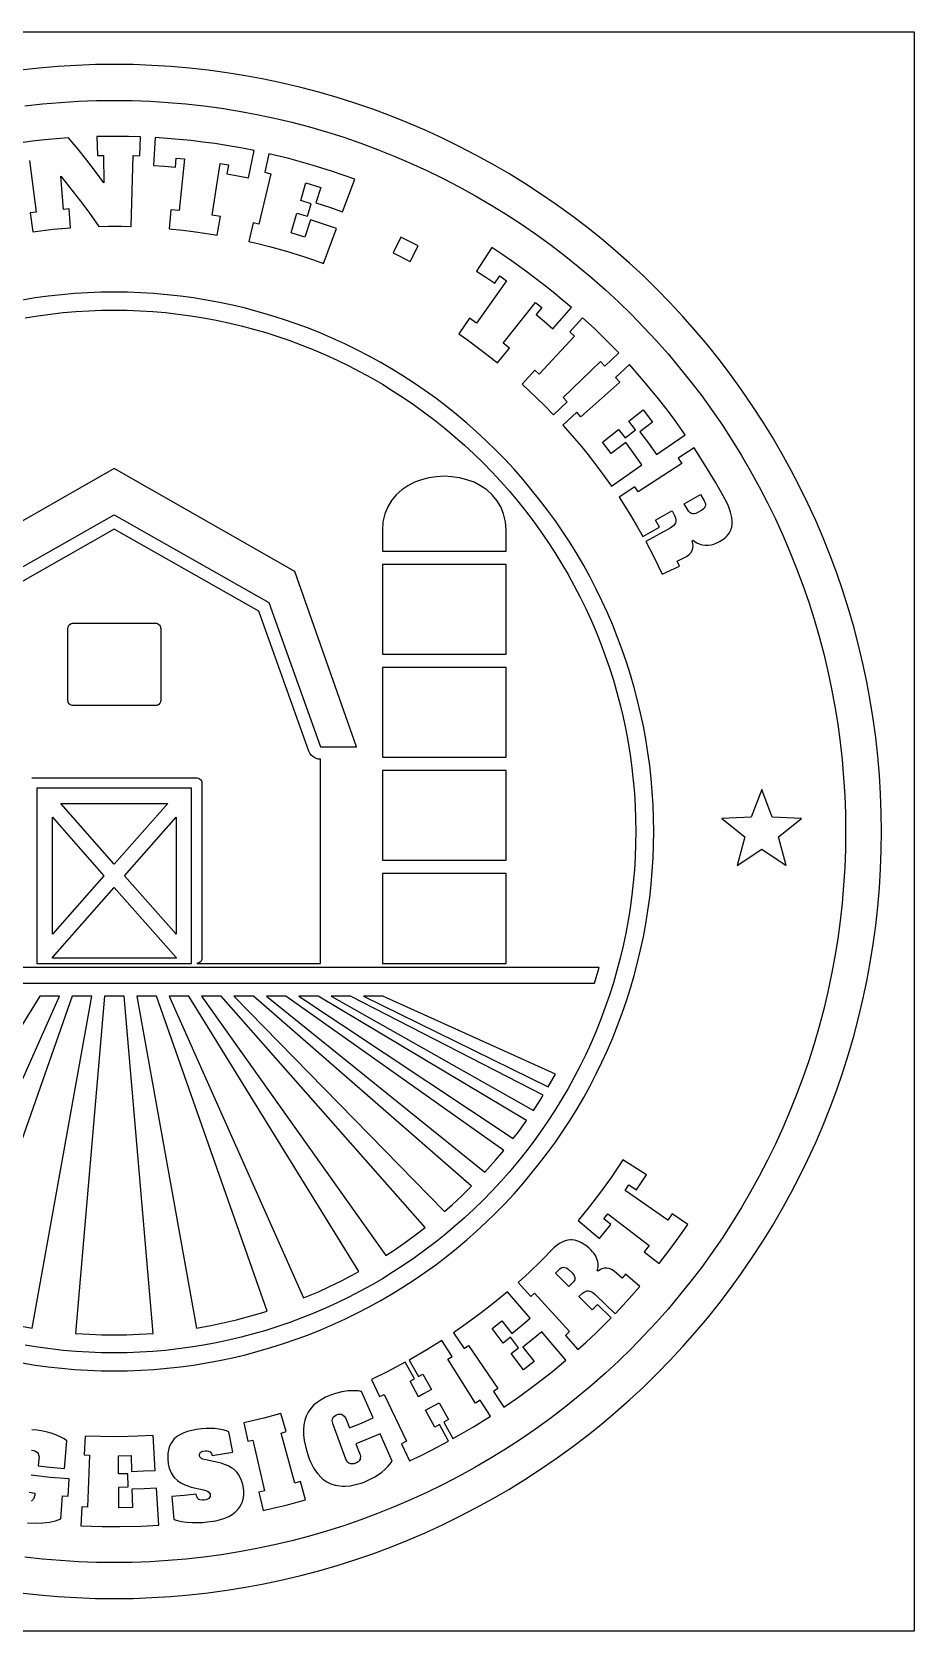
# Model space of a CAD drawing. Header units: millimetres. Extents: x 0 to 272, y 0 to 272.
# Drawn here: x 122.1 to 271.5, y 0.5 to 271.5 of the extents above; entities that cross this region are included whole.
import ezdxf

# ---------------------------------------------------------------- set-up
doc = ezdxf.new("R2010")
doc.units = ezdxf.units.MM

msp = doc.modelspace()

# ---------------------------------------------------------------- linework, layer by layer
at = {"layer": 'ENTGITTERRAHMEN'}
msp.add_lwpolyline([(0.5, 271.5), (271.5, 271.5), (271.5, 0.5), (0.5, 0.5)], close=True, dxfattribs=at)
at = {"layer": 'MOTIV'}
for points in [[(120.087, 6.978), (123.258, 6.626), (126.437, 6.352), (129.621, 6.157), (132.81, 6.039), (136, 6), (139.19, 6.039), (142.379, 6.157), (145.563, 6.352), (148.742, 6.626), (151.913, 6.978), (155.075, 7.407), (158.225, 7.914), (161.362, 8.498), (164.483, 9.159), (167.587, 9.896), (170.673, 10.709), (173.737, 11.598), (176.779, 12.561), (179.796, 13.599), (182.786, 14.711), (185.749, 15.896), (188.681, 17.153), (191.582, 18.481), (194.449, 19.881), (197.282, 21.35), (200.077, 22.889), (202.833, 24.495), (205.55, 26.169), (208.224, 27.909), (210.855, 29.714), (213.441, 31.583), (215.98, 33.515), (218.471, 35.509), (220.912, 37.563), (223.303, 39.676), (225.64, 41.848), (227.924, 44.076), (230.152, 46.36), (232.324, 48.697), (234.437, 51.088), (236.491, 53.529), (238.485, 56.02), (240.417, 58.559), (242.286, 61.145), (244.091, 63.776), (245.831, 66.45), (247.505, 69.167), (249.111, 71.923), (250.65, 74.718), (252.119, 77.551), (253.519, 80.418), (254.847, 83.319), (256.104, 86.251), (257.289, 89.214), (258.401, 92.204), (259.439, 95.221), (260.402, 98.263), (261.291, 101.327), (262.104, 104.413), (262.841, 107.517), (263.502, 110.638), (264.086, 113.775), (264.593, 116.925), (265.022, 120.087), (265.374, 123.258), (265.648, 126.437), (265.843, 129.621), (265.961, 132.81), (266, 136), (265.961, 139.19), (265.843, 142.379), (265.648, 145.563), (265.374, 148.742), (265.022, 151.913), (264.593, 155.075), (264.086, 158.225), (263.502, 161.362), (262.841, 164.483), (262.104, 167.587), (261.291, 170.673), (260.402, 173.737), (259.439, 176.779), (258.401, 179.796), (257.289, 182.786), (256.104, 185.749), (254.847, 188.681), (253.519, 191.582), (252.119, 194.449), (250.65, 197.282), (249.111, 200.077), (247.505, 202.833), (245.831, 205.55), (244.091, 208.224), (242.286, 210.855), (240.417, 213.441), (238.485, 215.98), (236.491, 218.471), (234.437, 220.912), (232.324, 223.303), (230.152, 225.64), (227.924, 227.924), (225.64, 230.152), (223.303, 232.324), (220.912, 234.437), (218.471, 236.491), (215.98, 238.485), (213.441, 240.417), (210.855, 242.286), (208.224, 244.091), (205.55, 245.831), (202.833, 247.505), (200.077, 249.111), (197.282, 250.65), (194.449, 252.119), (191.582, 253.519), (188.681, 254.847), (185.749, 256.104), (182.786, 257.289), (179.796, 258.401), (176.779, 259.439), (173.737, 260.402), (170.673, 261.291), (167.587, 262.104), (164.483, 262.841), (161.362, 263.502), (158.225, 264.086), (155.075, 264.593), (151.913, 265.022), (148.742, 265.374), (145.563, 265.648), (142.379, 265.843), (139.19, 265.961), (136, 266), (132.81, 265.961), (129.621, 265.843), (126.437, 265.648), (123.258, 265.374), (120.087, 265.022)], [(120.833, 258.974), (123.855, 259.31), (126.885, 259.571), (129.92, 259.757), (132.959, 259.869), (136, 259.906), (139.041, 259.869), (142.08, 259.757), (145.115, 259.571), (148.145, 259.31), (151.167, 258.974), (154.181, 258.565), (157.183, 258.082), (160.173, 257.525), (163.148, 256.896), (166.107, 256.193), (169.047, 255.418), (171.968, 254.571), (174.867, 253.652), (177.743, 252.663), (180.593, 251.604), (183.417, 250.474), (186.212, 249.276), (188.977, 248.01), (191.71, 246.676), (194.409, 245.276), (197.073, 243.809), (199.701, 242.278), (202.29, 240.683), (204.839, 239.024), (207.346, 237.304), (209.811, 235.522), (212.231, 233.681), (214.605, 231.781), (216.932, 229.823), (219.21, 227.808), (221.438, 225.739), (223.615, 223.615), (225.739, 221.438), (227.808, 219.21), (229.823, 216.932), (231.781, 214.605), (233.681, 212.231), (235.522, 209.811), (237.304, 207.346), (239.024, 204.839), (240.683, 202.29), (242.278, 199.701), (243.809, 197.073), (245.276, 194.409), (246.676, 191.71), (248.01, 188.977), (249.276, 186.212), (250.474, 183.417), (251.604, 180.593), (252.663, 177.743), (253.652, 174.867), (254.571, 171.968), (255.418, 169.047), (256.193, 166.107), (256.896, 163.148), (257.525, 160.173), (258.082, 157.183), (258.565, 154.181), (258.974, 151.167), (259.31, 148.145), (259.571, 145.115), (259.757, 142.08), (259.869, 139.041), (259.906, 136), (259.869, 132.959), (259.757, 129.92), (259.571, 126.885), (259.31, 123.855), (258.974, 120.833), (258.565, 117.819), (258.082, 114.817), (257.525, 111.827), (256.896, 108.852), (256.193, 105.893), (255.418, 102.953), (254.571, 100.032), (253.652, 97.133), (252.663, 94.257), (251.604, 91.407), (250.474, 88.583), (249.276, 85.788), (248.01, 83.023), (246.676, 80.29), (245.276, 77.591), (243.809, 74.927), (242.278, 72.299), (240.683, 69.71), (239.024, 67.161), (237.304, 64.654), (235.522, 62.189), (233.681, 59.769), (231.781, 57.395), (229.823, 55.068), (227.808, 52.79), (225.739, 50.562), (223.615, 48.385), (221.438, 46.261), (219.21, 44.192), (216.932, 42.177), (214.605, 40.219), (212.231, 38.319), (209.811, 36.478), (207.346, 34.696), (204.839, 32.976), (202.29, 31.317), (199.701, 29.722), (197.073, 28.191), (194.409, 26.724), (191.71, 25.324), (188.977, 23.99), (186.212, 22.724), (183.417, 21.526), (180.593, 20.396), (177.743, 19.337), (174.867, 18.348), (171.968, 17.429), (169.047, 16.582), (166.107, 15.807), (163.148, 15.104), (160.173, 14.475), (157.183, 13.918), (154.181, 13.435), (151.167, 13.026), (148.145, 12.69), (145.115, 12.429), (142.08, 12.243), (139.041, 12.131), (136, 12.094), (132.959, 12.131), (129.92, 12.243), (126.885, 12.429), (123.855, 12.69), (120.833, 13.026)], [(121.654, 249.7), (122.757, 240.957), (121.756, 240.826), (122.188, 237.644), (125.667, 238.056), (128.575, 238.309), (128.343, 241.512), (127.376, 241.437), (126.918, 247.039), (128.435, 245.185), (130.264, 242.84), (131.673, 240.942), (133.367, 238.544), (135.017, 238.573), (137.218, 238.571), (138.868, 238.538), (139.204, 250.556), (140.298, 250.521), (140.418, 253.73), (138.407, 253.788), (136.396, 253.812), (133.043, 253.775), (133.124, 250.565), (134.173, 250.587), (134.247, 245.946), (132.812, 247.878), (131.327, 249.791), (129.794, 251.683), (128.213, 253.555), (126.189, 253.403), (124.168, 253.217), (122.15, 252.996), (120.137, 252.74)], [(120.373, 45.939), (122.588, 45.583), (124.811, 45.281), (127.041, 45.034), (129.276, 44.841), (131.515, 44.704), (133.757, 44.621), (136, 44.594), (138.243, 44.621), (140.485, 44.704), (142.724, 44.841), (144.959, 45.034), (147.189, 45.281), (149.412, 45.583), (151.627, 45.939), (153.832, 46.35), (156.027, 46.815), (158.21, 47.333), (160.379, 47.905), (162.534, 48.53), (164.672, 49.207), (166.794, 49.937), (168.897, 50.719), (170.98, 51.552), (173.042, 52.436), (175.081, 53.37), (177.097, 54.354), (179.089, 55.387), (181.054, 56.469), (182.992, 57.598), (184.902, 58.775), (186.783, 59.998), (188.632, 61.268), (190.451, 62.582), (192.236, 63.94), (193.988, 65.342), (195.704, 66.786), (197.385, 68.272), (199.028, 69.799), (200.634, 71.366), (202.201, 72.972), (203.728, 74.615), (205.214, 76.296), (206.658, 78.012), (208.06, 79.764), (209.418, 81.549), (210.732, 83.368), (212.002, 85.217), (213.225, 87.098), (214.402, 89.008), (215.531, 90.946), (216.613, 92.911), (217.646, 94.903), (218.63, 96.919), (219.564, 98.958), (220.448, 101.02), (221.281, 103.103), (222.063, 105.206), (222.793, 107.328), (223.47, 109.466), (224.095, 111.621), (224.667, 113.79), (225.185, 115.973), (225.65, 118.168), (226.061, 120.373), (226.417, 122.588), (226.719, 124.811), (226.966, 127.041), (227.159, 129.276), (227.296, 131.515), (227.379, 133.757), (227.406, 136), (227.379, 138.243), (227.296, 140.485), (227.159, 142.724), (226.966, 144.959), (226.719, 147.189), (226.417, 149.412), (226.061, 151.627), (225.65, 153.832), (225.185, 156.027), (224.667, 158.21), (224.095, 160.379), (223.47, 162.534), (222.793, 164.672), (222.063, 166.794), (221.281, 168.897), (220.448, 170.98), (219.564, 173.042), (218.63, 175.081), (217.646, 177.097), (216.613, 179.089), (215.531, 181.054), (214.402, 182.992), (213.225, 184.902), (212.002, 186.783), (210.732, 188.632), (209.418, 190.451), (208.06, 192.236), (206.658, 193.988), (205.214, 195.704), (203.728, 197.385), (202.201, 199.028), (200.634, 200.634), (199.028, 202.201), (197.385, 203.728), (195.704, 205.214), (193.988, 206.658), (192.236, 208.06), (190.451, 209.418), (188.632, 210.732), (186.783, 212.002), (184.902, 213.225), (182.992, 214.402), (181.054, 215.531), (179.089, 216.613), (177.097, 217.646), (175.081, 218.63), (173.042, 219.564), (170.98, 220.448), (168.897, 221.281), (166.794, 222.063), (164.672, 222.793), (162.534, 223.47), (160.379, 224.095), (158.21, 224.667), (156.027, 225.185), (153.832, 225.65), (151.627, 226.061), (149.412, 226.417), (147.189, 226.719), (144.959, 226.966), (142.724, 227.159), (140.485, 227.296), (138.243, 227.379), (136, 227.406), (133.757, 227.379), (131.515, 227.296), (129.276, 227.159), (127.041, 226.966), (124.811, 226.719), (122.588, 226.417), (120.373, 226.061)], [(120.894, 223.059), (123.035, 223.403), (125.184, 223.695), (127.339, 223.934), (129.5, 224.12), (131.664, 224.253), (133.832, 224.333), (136, 224.359), (138.168, 224.333), (140.336, 224.253), (142.5, 224.12), (144.661, 223.934), (146.816, 223.695), (148.965, 223.403), (151.106, 223.059), (153.238, 222.662), (155.36, 222.212), (157.47, 221.711), (159.567, 221.159), (161.649, 220.555), (163.717, 219.9), (165.767, 219.194), (167.8, 218.439), (169.814, 217.633), (171.807, 216.779), (173.779, 215.876), (175.727, 214.925), (177.652, 213.926), (179.552, 212.88), (181.426, 211.788), (183.272, 210.651), (185.09, 209.468), (186.878, 208.241), (188.636, 206.971), (190.361, 205.658), (192.055, 204.303), (193.714, 202.907), (195.339, 201.47), (196.927, 199.994), (198.48, 198.48), (199.994, 196.927), (201.47, 195.339), (202.907, 193.714), (204.303, 192.055), (205.658, 190.361), (206.971, 188.636), (208.241, 186.878), (209.468, 185.09), (210.651, 183.272), (211.788, 181.426), (212.88, 179.552), (213.926, 177.652), (214.925, 175.727), (215.876, 173.779), (216.779, 171.807), (217.633, 169.814), (218.439, 167.8), (219.194, 165.767), (219.9, 163.717), (220.555, 161.649), (221.159, 159.567), (221.711, 157.47), (222.212, 155.36), (222.662, 153.238), (223.059, 151.106), (223.403, 148.965), (223.695, 146.816), (223.934, 144.661), (224.12, 142.5), (224.253, 140.336), (224.333, 138.168), (224.359, 136), (224.333, 133.832), (224.253, 131.664), (224.12, 129.5), (223.934, 127.339), (223.695, 125.184), (223.403, 123.035), (223.059, 120.894), (222.662, 118.762), (222.212, 116.64), (221.711, 114.53), (221.159, 112.433), (220.555, 110.351), (219.9, 108.283), (219.194, 106.233), (218.439, 104.2), (217.633, 102.186), (216.779, 100.193), (215.876, 98.221), (214.925, 96.273), (213.926, 94.348), (212.88, 92.448), (211.788, 90.574), (210.651, 88.728), (209.468, 86.91), (208.241, 85.122), (206.971, 83.364), (205.658, 81.639), (204.303, 79.945), (202.907, 78.286), (201.47, 76.661), (199.994, 75.073), (198.48, 73.52), (196.927, 72.006), (195.339, 70.53), (193.714, 69.093), (192.055, 67.697), (190.361, 66.342), (188.636, 65.029), (186.878, 63.759), (185.09, 62.532), (183.272, 61.349), (181.426, 60.212), (179.552, 59.12), (177.652, 58.074), (175.727, 57.075), (173.779, 56.124), (171.807, 55.221), (169.814, 54.367), (167.8, 53.561), (165.767, 52.806), (163.717, 52.1), (161.649, 51.445), (159.567, 50.841), (157.47, 50.289), (155.36, 49.788), (153.238, 49.338), (151.106, 48.941), (148.965, 48.597), (146.816, 48.305), (144.661, 48.066), (142.5, 47.88), (140.336, 47.747), (138.168, 47.667), (136, 47.641), (133.832, 47.667), (131.664, 47.747), (129.5, 47.88), (127.339, 48.066), (125.184, 48.305), (123.035, 48.597), (120.894, 48.941)], [(122.025, 145.1), (149.975, 145.1), (150.256, 145.054), (150.46, 144.953), (150.632, 144.802), (150.758, 144.613), (150.832, 144.397), (150.848, 144.227), (150.848, 114.53), (150.832, 114.359), (150.782, 114.195), (150.701, 114.044), (150.593, 113.912), (150.46, 113.803), (150.309, 113.723), (150.145, 113.673), (149.975, 113.656), (170.938, 113.656), (170.938, 148.244), (170.544, 148.282), (170.351, 148.328), (169.984, 148.474), (169.812, 148.572), (169.65, 148.686), (169.363, 148.957), (169.131, 149.277), (168.963, 149.636), (160.491, 173.358), (136, 187.236), (111.509, 173.358)], [(121.949, 31.14), (122.313, 31.092), (122.554, 31.022), (122.817, 30.884), (122.973, 30.748), (123.091, 30.582), (123.176, 30.379), (123.245, 29.957), (123.233, 29.542), (123.112, 28.513), (125.099, 28.294), (127.588, 28.071), (127.951, 32.736), (127.504, 33.045), (126.945, 33.349), (126.087, 33.727), (125.297, 34.014), (124.468, 34.25), (123.601, 34.432), (122.926, 34.535), (122.008, 34.619)], [(121.294, 18.841), (122.608, 18.771), (123.864, 18.821), (125.034, 18.976), (126.013, 19.193), (126.504, 19.348), (126.921, 19.52), (127.226, 23.424), (128.161, 23.355), (128.364, 26.266), (125.139, 26.538), (121.924, 26.905)], [(121.551, 24.011), (122.557, 23.886), (122.507, 23.527), (122.436, 23.23), (122.339, 22.979), (122.217, 22.773), (122.121, 22.662), (121.956, 22.531)]]:
    msp.add_lwpolyline(points, dxfattribs=at)
for points in [[(159.688, 251.407), (157.696, 251.797), (155.031, 252.265), (153.026, 252.576), (151.015, 252.852), (149, 253.093), (146.981, 253.3), (144.959, 253.471), (142.934, 253.608), (142.655, 248.878), (144.507, 248.753), (146.357, 248.598), (146.497, 250.119), (147.89, 249.983), (146.976, 241.219), (145.569, 241.356), (145.279, 238.158), (147.616, 237.918), (149.365, 237.704), (151.691, 237.371), (153.431, 237.086), (153.976, 240.251), (152.582, 240.482), (153.963, 249.185), (155.344, 248.957), (155.086, 247.451), (156.913, 247.123), (158.735, 246.765)], [(162.306, 235.148), (165.198, 234.335), (168.065, 233.438), (169.772, 232.859), (171.468, 232.251), (173.648, 238.167), (171.456, 238.949), (169.247, 239.683), (168.302, 236.737), (165.967, 237.456), (166.954, 240.799), (168.71, 240.264), (169.378, 242.394), (167.586, 242.94), (168.463, 245.907), (170.992, 245.128), (170.167, 242.555), (172.438, 241.8), (174.691, 240.997), (176.736, 246.546), (174.787, 247.245), (172.827, 247.909), (169.534, 248.939), (167.545, 249.511), (165.545, 250.048), (162.193, 250.864), (161.479, 247.733), (162.545, 247.485), (160.504, 238.913), (159.52, 239.142), (158.806, 236.011), (160.56, 235.595)], [(187.504, 235.253), (184.526, 236.743), (183.234, 234.061), (186.133, 232.611)], [(213.443, 224.783), (211.902, 226.104), (210.338, 227.398), (208.753, 228.665), (207.146, 229.904), (205.518, 231.116), (203.315, 232.687), (201.64, 233.833), (199.945, 234.949), (197.373, 230.969), (198.924, 229.948), (200.457, 228.903), (201.328, 230.158), (202.473, 229.353), (197.362, 222.175), (196.205, 222.987), (194.378, 220.346), (195.818, 219.331), (197.711, 217.939), (199.11, 216.867), (200.945, 215.4), (202.979, 217.886), (201.879, 218.773), (207.366, 225.668), (208.456, 224.789), (207.49, 223.606), (208.919, 222.421), (210.328, 221.212)], [(210.408, 206.61), (212.737, 208.82), (212.039, 209.549), (218.372, 215.676), (219.129, 214.886), (221.458, 217.096), (220.089, 218.516), (218.696, 219.912), (217.28, 221.284), (215.356, 223.077), (213.193, 220.703), (213.998, 219.963), (208.001, 213.507), (207.258, 214.19), (205.095, 211.817), (207.594, 209.462), (208.813, 208.253)], [(216.283, 199.851), (218.118, 197.473), (219.186, 196.02), (220.227, 194.549), (225.405, 198.148), (224.055, 200.045), (222.666, 201.913), (220.204, 200.04), (218.702, 201.968), (221.427, 204.142), (222.559, 202.697), (224.328, 204.059), (223.172, 205.534), (225.591, 207.463), (227.217, 205.375), (225.066, 203.739), (226.494, 201.819), (227.881, 199.87), (232.736, 203.245), (230.726, 206.049), (229.48, 207.702), (228.206, 209.333), (226.019, 212.002), (224.67, 213.572), (223.294, 215.118), (220.914, 212.961), (221.645, 212.147), (215.06, 206.292), (214.385, 207.044), (212.006, 204.887), (213.99, 202.632), (215.149, 201.251)], [(224.202, 194.411), (221.525, 192.637), (222.5, 191.137), (223.448, 189.62), (224.672, 187.571), (225.558, 186.017), (228.362, 187.583), (227.704, 188.742), (230.488, 190.343), (230.553, 190.229), (230.947, 189.422), (231.061, 189.093), (231.119, 188.804), (231.12, 188.535), (231.061, 188.285), (230.945, 188.053), (230.813, 187.885), (230.573, 187.666), (230.173, 187.399), (226.04, 185.143), (227.358, 182.648), (228.848, 179.607), (231.754, 180.972), (231.347, 181.83), (232.953, 182.613), (233.374, 182.905), (233.696, 183.24), (233.918, 183.619), (234.04, 184.042), (234.061, 184.508), (234.034, 184.757), (233.902, 185.286), (234.067, 185.393), (234.425, 185.094), (234.68, 184.93), (235.084, 184.734), (235.37, 184.638), (235.669, 184.569), (236.14, 184.517), (236.622, 184.526), (237.112, 184.595), (237.607, 184.724), (238.109, 184.916), (238.569, 185.141), (239.096, 185.46), (239.548, 185.812), (239.746, 186.001), (240.086, 186.403), (240.228, 186.616), (240.455, 187.069), (240.54, 187.308), (240.605, 187.555), (240.68, 188.075), (240.689, 188.626), (240.631, 189.21), (240.42, 190.142), (240.058, 191.141), (239.731, 191.843), (238.878, 193.41), (237.856, 195.204), (236.084, 198.153), (234.226, 201.049), (231.549, 199.276), (232.148, 198.361), (224.756, 193.566)], [(177.052, 150.341), (166.57, 180.037), (136, 197.506), (105.43, 180.037), (94.948, 150.341), (101.062, 150.341), (109.797, 174.797), (136, 189.645), (162.203, 174.797), (170.938, 150.341)], [(186.853, 195.177), (185.728, 194.604), (184.694, 193.903), (183.769, 193.075), (182.972, 192.12), (182.319, 191.037), (181.831, 189.827), (181.525, 188.49), (181.419, 187.025), (181.419, 183.531), (202.381, 183.531), (202.381, 187.025), (202.275, 188.49), (201.969, 189.827), (201.481, 191.037), (200.828, 192.12), (200.031, 193.075), (199.106, 193.903), (198.072, 194.604), (196.947, 195.177), (195.749, 195.623), (194.496, 195.941), (193.207, 196.132), (191.9, 196.196), (190.593, 196.132), (189.304, 195.941), (188.051, 195.623)], [(236.147, 191.254), (236.081, 191.011), (235.984, 190.842), (235.789, 190.633), (235.521, 190.442), (234.743, 190.017), (234.512, 189.917), (234.225, 189.847), (234.026, 189.84), (233.842, 189.874), (233.669, 189.946), (233.507, 190.056), (233.356, 190.205), (233.215, 190.391), (232.559, 191.534), (235.343, 193.135), (235.969, 192.03), (236.069, 191.802), (236.143, 191.517)], [(181.419, 181.26), (181.419, 166.062), (202.381, 166.062), (202.381, 181.26)], [(143.844, 158.031), (143.771, 157.815), (143.68, 157.67), (143.563, 157.545), (143.424, 157.445), (143.268, 157.374), (142.988, 157.328), (129.012, 157.328), (128.842, 157.345), (128.626, 157.418), (128.481, 157.509), (128.356, 157.626), (128.206, 157.867), (128.156, 158.031), (128.139, 158.202), (128.139, 170.43), (128.156, 170.6), (128.229, 170.816), (128.32, 170.961), (128.437, 171.086), (128.678, 171.237), (128.842, 171.286), (129.012, 171.303), (142.988, 171.303), (143.158, 171.286), (143.322, 171.237), (143.563, 171.086), (143.68, 170.961), (143.771, 170.816), (143.844, 170.6), (143.861, 170.43), (143.861, 158.202)], [(202.381, 163.792), (181.419, 163.792), (181.419, 148.594), (202.381, 148.594)], [(202.381, 146.323), (181.419, 146.323), (181.419, 131.125), (202.381, 131.125)], [(149.102, 113.656), (149.102, 143.353), (122.898, 143.353), (122.898, 113.656)], [(238.926, 138.197), (242.848, 135.077), (241.509, 130.248), (245.688, 133.014), (249.866, 130.248), (248.527, 135.077), (252.449, 138.197), (247.443, 138.416), (245.688, 143.109), (243.932, 138.416)], [(125.519, 138.403), (134.253, 128.505), (125.519, 118.606)], [(136, 130.485), (126.958, 140.733), (145.042, 140.733)], [(146.481, 118.606), (137.747, 128.505), (146.481, 138.403)], [(202.381, 128.854), (181.419, 128.854), (181.419, 113.656), (202.381, 113.656)], [(146.481, 114.646), (146.481, 114.53), (125.519, 114.53), (125.519, 114.646), (136, 126.524)], [(53.865, 112.945), (54.361, 111.235), (54.656, 110.305), (217.344, 110.305), (217.639, 111.235), (218.135, 112.945)], [(101.428, 58.006), (103.925, 56.952), (126.689, 108.07), (123.38, 108.07), (94.588, 61.419), (95.784, 60.761), (97.643, 59.797), (99.524, 58.878)], [(115.271, 53.244), (117.308, 52.76), (119.356, 52.327), (122.067, 51.838), (132.172, 108.07), (128.863, 108.07), (110.106, 54.719), (111.235, 54.361), (113.246, 53.778)], [(133.906, 50.713), (136, 50.688), (138.094, 50.713), (140.186, 50.79), (142.564, 50.943), (137.654, 108.07), (134.346, 108.07), (129.436, 50.943), (131.814, 50.79)], [(156.729, 53.244), (158.754, 53.778), (160.765, 54.361), (161.894, 54.719), (143.137, 108.07), (139.828, 108.07), (149.933, 51.838), (152.644, 52.327), (154.692, 52.76)], [(176.216, 60.761), (177.412, 61.419), (148.62, 108.07), (145.311, 108.07), (168.075, 56.952), (170.572, 58.006), (172.476, 58.878), (174.357, 59.797)], [(154.103, 108.07), (150.794, 108.07), (182.01, 64.163), (183.397, 65.065), (185.124, 66.25), (186.821, 67.476), (188.682, 68.901)], [(191.919, 71.573), (193.292, 72.788), (194.826, 74.213), (196.538, 75.894), (159.586, 108.07), (156.277, 108.07)], [(200.599, 80.276), (202.005, 81.95), (165.068, 108.07), (161.76, 108.07), (198.794, 78.257)], [(205.866, 87.045), (170.551, 108.07), (167.242, 108.07), (203.596, 83.96), (204.524, 85.179)], [(176.034, 108.07), (172.725, 108.07), (207.019, 88.733), (208.077, 90.358), (208.657, 91.3)], [(178.208, 108.07), (209.512, 92.718), (210.729, 94.858), (181.517, 108.07)], [(221.338, 79.082), (220.183, 77.387), (218.387, 74.889), (216.517, 72.445), (214.575, 70.059), (218.205, 67.012), (220.143, 69.39), (218.946, 70.338), (219.639, 71.224), (226.606, 65.829), (225.783, 64.78), (228.299, 62.784), (229.384, 64.173), (230.798, 66.049), (231.834, 67.475), (233.181, 69.4), (230.532, 71.215), (229.772, 70.12), (222.562, 75.186), (223.204, 76.11), (224.463, 75.245), (226.164, 77.798), (222.182, 80.368)], [(212.423, 50.601), (214.565, 48.208), (215.889, 49.412), (217.626, 51.047), (220.169, 53.566), (217.874, 55.813), (216.99, 54.919), (214.72, 57.191), (215.336, 57.747), (215.601, 57.937), (215.842, 58.068), (216.082, 58.143), (216.324, 58.16), (216.569, 58.121), (216.759, 58.052), (217.1, 57.852), (217.472, 57.547), (220.864, 54.282), (222.797, 56.338), (225.05, 58.865), (222.623, 60.967), (222.034, 60.293), (220.686, 61.467), (220.258, 61.746), (219.835, 61.925), (219.417, 62.003), (219.004, 61.983), (218.595, 61.863), (218.392, 61.766), (217.989, 61.498), (217.832, 61.616), (217.915, 61.883), (217.983, 62.291), (217.983, 62.705), (217.915, 63.125), (217.833, 63.409), (217.656, 63.836), (217.507, 64.114), (217.237, 64.52), (217.027, 64.783), (216.668, 65.168), (216.398, 65.418), (215.901, 65.822), (215.17, 66.294), (214.693, 66.52), (214.225, 66.676), (213.994, 66.729), (213.537, 66.781), (213.312, 66.782), (212.867, 66.732), (212.207, 66.547), (211.552, 66.233), (211.117, 65.951), (210.467, 65.421), (208.203, 63.137), (206.327, 61.325), (204.405, 59.561), (206.547, 57.168), (207.2, 57.757), (213.13, 51.239)], [(212.127, 62.166), (212.356, 62.133), (212.597, 62.031), (212.913, 61.808), (213.552, 61.199), (213.783, 60.947), (213.91, 60.763), (213.998, 60.583), (214.046, 60.408), (214.056, 60.238), (214.01, 60.013), (213.933, 59.847), (213.818, 59.684), (213.032, 58.882), (210.762, 61.154), (211.482, 61.878), (211.691, 62.037), (211.906, 62.133)], [(207.388, 42.28), (210.222, 44.507), (212.53, 46.429), (208.435, 51.223), (206.844, 49.89), (205.229, 48.586), (207.15, 46.16), (205.329, 44.748), (203.22, 47.523), (204.507, 48.516), (203.131, 50.273), (201.87, 49.301), (199.998, 51.764), (201.679, 53.068), (203.357, 50.95), (204.928, 52.218), (206.476, 53.516), (202.634, 58.012), (200.217, 56.01), (198.157, 54.399), (195.631, 52.535), (193.484, 51.042), (195.284, 48.382), (196.01, 48.878), (201.008, 41.621), (200.222, 41.084), (202.021, 38.425), (204.488, 40.14)], [(188.967, 48.155), (185.966, 46.414), (187.53, 43.609), (188.265, 44.023), (189.736, 41.435), (188.41, 40.694), (187.521, 40.211), (186.111, 42.832), (186.853, 43.235), (185.309, 46.051), (182.239, 44.434), (179.564, 43.132), (180.928, 40.225), (181.723, 40.602), (185.531, 32.655), (184.671, 32.247), (186.034, 29.34), (188.087, 30.327), (189.613, 31.093), (192.632, 32.692), (191.089, 35.508), (190.285, 35.072), (188.755, 37.917), (191.023, 39.171), (192.619, 36.362), (191.822, 35.913), (193.386, 33.109), (194.872, 33.952), (196.834, 35.109), (199.733, 36.915), (197.996, 39.616), (197.193, 39.104), (192.488, 46.554), (193.229, 47.027), (191.492, 49.728)], [(170.459, 27.142), (171.033, 26.52), (171.34, 26.252), (171.659, 26.012), (171.992, 25.802), (172.697, 25.467), (173.447, 25.232), (173.838, 25.153), (174.653, 25.068), (175.076, 25.064), (175.954, 25.133), (176.407, 25.205), (177.343, 25.428), (177.825, 25.579), (178.315, 25.755), (179.034, 26.056), (179.49, 26.275), (180.142, 26.632), (180.752, 27.022), (181.321, 27.444), (181.833, 27.874), (182.404, 28.42), (182.749, 28.808), (183.101, 29.295), (181.053, 33.935), (179.008, 33.057), (176.946, 32.22), (177.565, 30.647), (177.648, 30.369), (177.691, 30.114), (177.684, 29.809), (177.63, 29.606), (177.497, 29.369), (177.292, 29.166), (177.017, 28.998), (176.602, 28.85), (176.292, 28.81), (176.012, 28.843), (175.761, 28.949), (175.539, 29.133), (175.39, 29.322), (175.216, 29.643), (173.059, 35.479), (172.95, 35.931), (172.935, 36.17), (172.959, 36.384), (173.02, 36.575), (173.159, 36.796), (173.364, 36.98), (173.634, 37.129), (173.944, 37.232), (174.232, 37.266), (174.495, 37.229), (174.677, 37.155), (174.951, 36.939), (175.191, 36.602), (175.358, 36.245), (175.876, 34.934), (177.883, 35.749), (179.874, 36.604), (177.897, 41.083), (177.773, 41.113), (177.361, 41.181), (176.894, 41.216), (176.371, 41.22), (175.588, 41.178), (174.542, 41.033), (173.484, 40.771), (172.628, 40.478), (171.783, 40.115), (171.026, 39.708), (170.357, 39.253), (169.773, 38.749), (169.275, 38.195), (168.862, 37.588), (168.534, 36.928), (168.291, 36.214), (168.135, 35.445), (168.064, 34.62), (168.081, 33.739), (168.187, 32.801), (168.383, 31.808), (168.671, 30.759), (169.044, 29.687), (169.248, 29.193), (169.695, 28.288), (169.936, 27.878)], [(165.1, 21.838), (168.415, 22.734), (167.531, 25.822), (166.614, 25.564), (164.26, 34.055), (165.107, 34.293), (164.223, 37.381), (161.337, 36.6), (157.942, 35.796), (158.629, 32.659), (159.487, 32.851), (161.443, 24.259), (160.514, 24.051), (161.201, 20.914), (162.876, 21.294)], [(136.93, 18.191), (140.534, 18.275), (143.534, 18.429), (143.131, 24.721), (141.058, 24.608), (138.984, 24.533), (139.066, 21.44), (136.762, 21.401), (136.739, 24.887), (138.364, 24.91), (138.316, 27.141), (136.724, 27.119), (136.703, 30.213), (138.831, 30.248), (138.903, 27.547), (140.921, 27.62), (142.938, 27.73), (142.56, 33.632), (139.948, 33.498), (136.81, 33.425), (133.671, 33.448), (131.058, 33.541), (130.903, 30.333), (131.781, 30.295), (131.43, 21.49), (130.478, 21.532), (130.324, 18.324), (133.926, 18.206)], [(149.216, 18.894), (150.216, 18.878), (150.984, 18.909), (151.767, 18.977), (152.746, 19.113), (153.178, 19.196), (153.986, 19.396), (154.722, 19.644), (155.383, 19.936), (155.971, 20.273), (156.484, 20.653), (156.923, 21.075), (157.285, 21.537), (157.569, 22.036), (157.681, 22.299), (157.848, 22.852), (157.937, 23.442), (157.953, 23.75), (157.928, 24.394), (157.774, 25.324), (157.566, 26.024), (157.29, 26.646), (157.069, 27.018), (156.818, 27.355), (156.538, 27.658), (156.229, 27.928), (155.882, 28.174), (155.293, 28.498), (154.853, 28.686), (154.123, 28.925), (153.59, 29.058), (151.508, 29.495), (151.023, 29.636), (150.779, 29.745), (150.607, 29.88), (150.514, 30.02), (150.451, 30.234), (150.443, 30.429), (150.475, 30.592), (150.548, 30.724), (150.63, 30.803), (150.783, 30.891), (150.989, 30.962), (151.471, 31.046), (151.742, 31.046), (151.974, 31), (152.253, 30.846), (152.446, 30.588), (152.554, 30.225), (156.06, 30.834), (155.403, 34.277), (154.997, 34.437), (154.392, 34.609), (153.715, 34.734), (152.966, 34.813), (152.382, 34.839), (151.586, 34.827), (150.77, 34.761), (149.929, 34.642), (149.135, 34.487), (148.416, 34.298), (147.773, 34.073), (147.205, 33.811), (146.71, 33.511), (146.491, 33.346), (146.108, 32.987), (145.791, 32.588), (145.529, 32.15), (145.42, 31.916), (145.243, 31.419), (145.176, 31.155), (145.085, 30.598), (145.062, 30.304), (145.058, 29.687), (145.141, 28.839), (145.296, 28.12), (145.442, 27.684), (145.621, 27.283), (145.953, 26.749), (146.218, 26.437), (146.694, 26.015), (147.276, 25.633), (147.964, 25.292), (148.483, 25.089), (149.049, 24.905), (151.103, 24.419), (151.487, 24.304), (151.781, 24.18), (151.988, 24.045), (152.131, 23.882), (152.216, 23.689), (152.243, 23.452), (152.217, 23.272), (152.144, 23.115), (152.026, 22.984), (151.901, 22.9), (151.683, 22.808), (151.482, 22.755), (151.151, 22.703), (150.883, 22.688), (150.517, 22.732), (150.347, 22.799), (150.212, 22.897), (150.102, 23.027), (150.012, 23.191), (149.943, 23.388), (149.882, 23.703), (147.827, 23.468), (145.767, 23.27), (146.102, 19.408), (146.695, 19.232), (147.413, 19.085), (148.258, 18.971)]]:
    msp.add_lwpolyline(points, close=True, dxfattribs=at)

doc.saveas('drawing.dxf')
